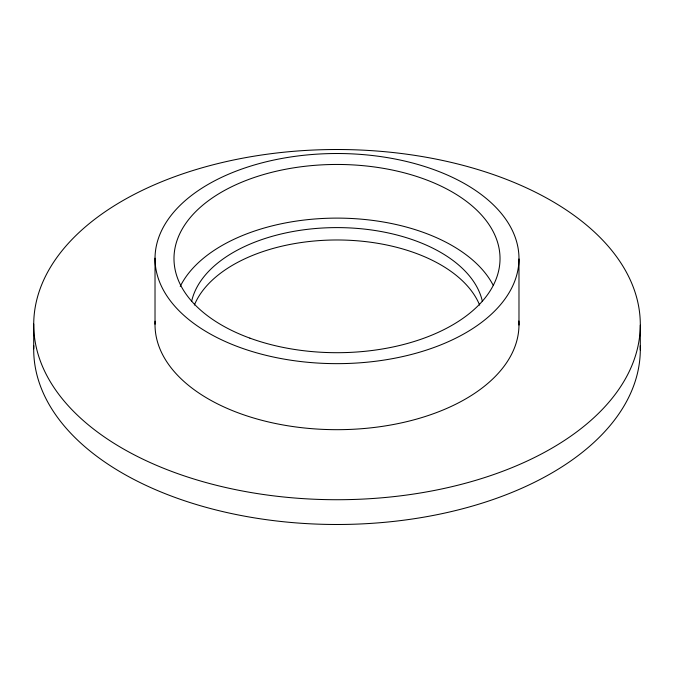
<?xml version="1.0" encoding="UTF-8"?>
<svg xmlns="http://www.w3.org/2000/svg" width="674" height="674" viewBox="0 0 674 674"><rect width="100%" height="100%" fill="white"/><g stroke="black" fill="none" stroke-linecap="round" stroke-linejoin="round"><path stroke-width="1.01" d="M640.3 325.222A303.3 175.114 0 0 1 184.449 475.962A303.3 175.114 0 0 1 186.251 172.67A303.3 175.114 0 0 1 640.3 325.222L640.3 349.983M518.98 258.984A181.98 105.068 0 0 1 245.403 349.368A181.98 105.068 0 0 1 246.617 167.388A181.98 105.068 0 0 1 518.98 258.984L518.98 325.028M155.02 258.176L155.02 324.211M33.7 324.017L33.7 348.778M640.241 345.914A303.3 175.114 0 0 1 336.84 524.49A303.3 175.114 0 0 1 33.767 345.728M194.373 305.052A146.595 84.638 0 0 1 337.084 239.978A146.595 84.638 0 0 1 479.661 305.145M518.87 321.026A181.98 105.068 0 0 1 337.16 429.683A181.98 105.068 0 0 1 155.113 321.212M180.236 286.399A163.024 94.124 0 0 1 335.77 218.115A163.024 94.124 0 0 1 493.073 285.043M191.618 301.379A146.595 84.638 0 0 1 337.084 227.601A146.595 84.638 0 0 1 482.407 301.48M249.894 338.137A163.024 94.124 0 0 0 499.897 262.346A163.024 94.124 0 0 0 261.209 175.248A163.024 94.124 0 0 0 249.894 338.137"/></g></svg>
